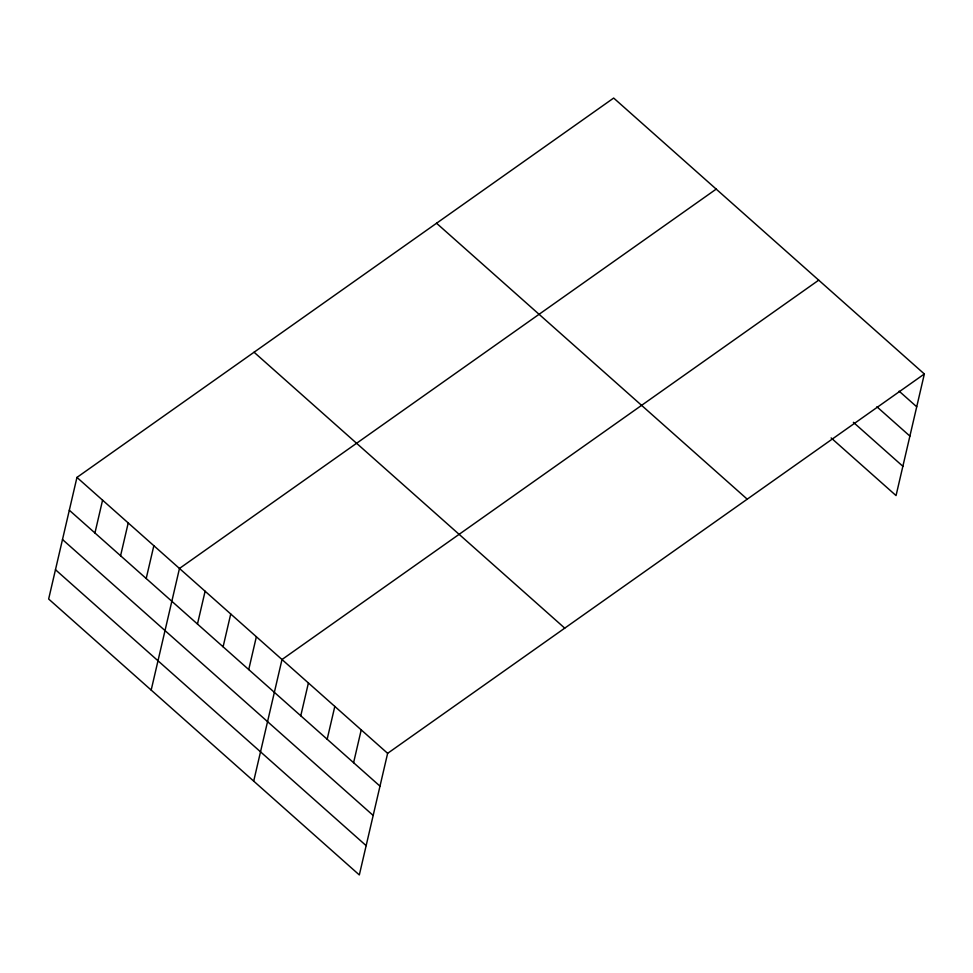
<?xml version="1.0" encoding="UTF-8"?>
<svg xmlns="http://www.w3.org/2000/svg" width="973" height="973" viewBox="0 0 973 973"><rect width="100%" height="100%" fill="white"/><g stroke="black" fill="none" stroke-linecap="round" stroke-linejoin="round"><path stroke-width="1.46" d="M76.952 477.415L48.65 599.015L359.329 874.946L387.631 753.333L924.35 373.985L613.671 98.054L76.952 477.415L387.631 753.333M94.94 532.985L102.579 500.171M120.579 555.753L128.217 522.939M146.205 578.509L153.843 545.707M151.18 690.076L179.47 568.463L716.201 189.115M197.47 624.046L205.108 591.231M223.097 646.802L230.735 613.999M248.735 669.57L256.361 636.756M253.698 781.137L282 659.524L818.719 280.163M300.766 715.787L308.405 682.973M327.171 739.237L334.809 706.434M353.588 762.698L361.226 729.884M924.35 373.985L896.048 495.585L831.137 437.935M899.113 391.158L916.712 406.787M876.892 406.775L909.901 436.099M853.357 422.306L902.871 466.286M436.549 223.243L747.228 499.173M254.062 352.226L564.741 628.144M69.314 510.217L379.993 786.148M62.491 539.529L373.17 815.447M55.473 569.716L366.152 845.646"/></g></svg>
